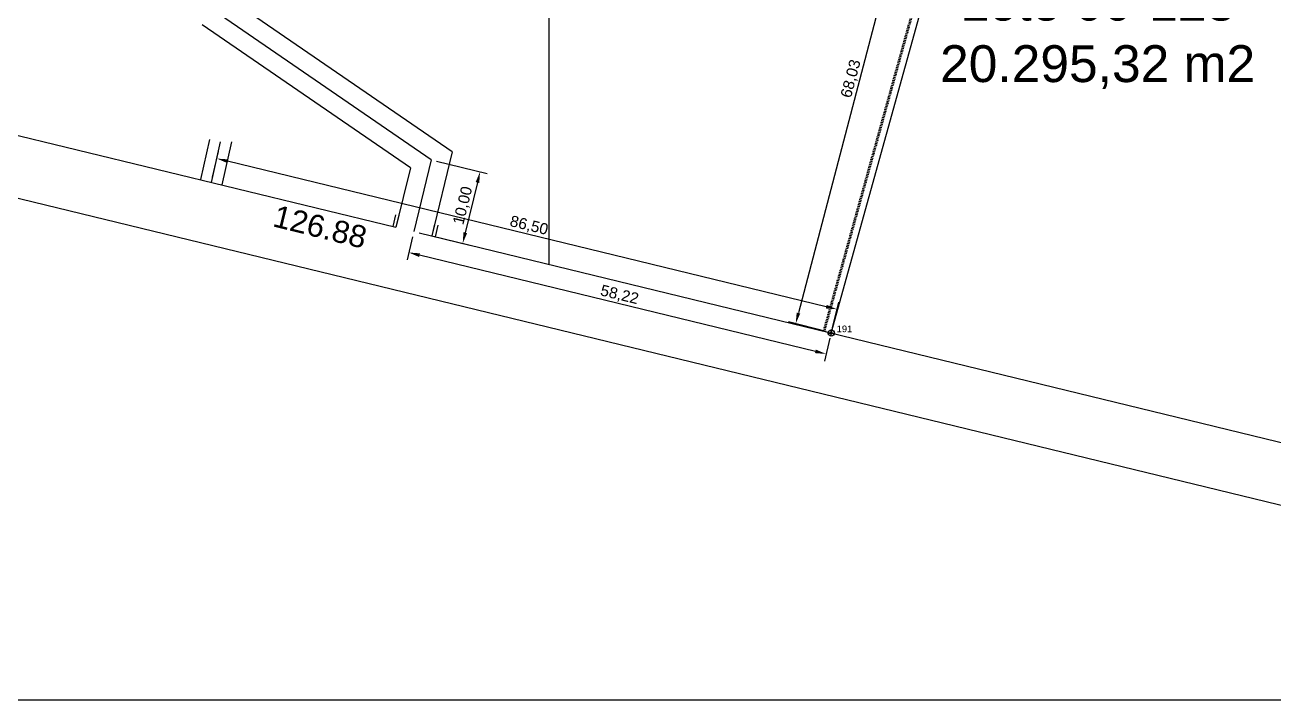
# Model space of a CAD drawing. Header units: millimetres. Extents: x 0 to 6982707, y 6395274 to 12792127.
# Drawn here: x 3491281.6 to 3491451, y 6395273.5 to 6395365 of the extents above; entities that cross this region are included whole.
import ezdxf

# ---------------------------------------------------------------- set-up
doc = ezdxf.new("R2010")
doc.units = ezdxf.units.MM
doc.header["$LTSCALE"] = 0.01
doc.linetypes.add('CENTER', pattern=[50.8, 31.75, -6.35, 6.35, -6.35])
doc.linetypes.add('DASHED', pattern=[19.05, 12.7, -6.35])
for name, color, linetype in [('arboles', 8, 'Continuous'), ('auxiliar', 1, 'Continuous'), ('loteo', 4, 'Continuous'), ('mamposteria', 3, 'Continuous'), ('MEDIDALOTE', 2, 'Continuous')]:
    doc.layers.add(name, color=color, linetype=linetype)
doc.styles.add('ARIAL', font='arial.ttf')
doc.styles.add('FIJOS', font='times.ttf')
doc.styles.add('GENERAL', font='sanss___.ttf')
doc.dimstyles.new('implantacion', dxfattribs={"dimscale": 5, "dimtxt": 0.3, "dimasz": 0.3, "dimexe": 0.2, "dimexo": 0.145, "dimgap": 0.04, "dimtad": 1, "dimzin": 0, "dimdsep": 46, "dimlunit": 6, "dimtxsty": 'GENERAL', "dimcen": 0.2, "dimclrd": 251, "dimclre": 251, "dimclrt": 251, "dimaunit": 1, "dimadec": 3, "dimazin": 0, "dimtfac": 1, "dimtmove": 2, "dimatfit": 3, "dimldrblk": 'cotaangulo', "dimfxl": 1.25, "dimtolj": 1, "dimtzin": 0, "dimarcsym": 0})
doc.dimstyles.new('PERIMETRO', dxfattribs={"dimtxt": 10, "dimasz": 2, "dimexe": 1.25, "dimexo": 0.625, "dimgap": 0.01, "dimtad": 1, "dimjust": 2, "dimzin": 1, "dimdsep": 46, "dimtxsty": 'FIJOS', "dimblk1": 'NONE', "dimsah": 1, "dimcen": 0, "dimse1": 1, "dimse2": 1, "dimsd1": 1, "dimsd2": 1, "dimclrd": 256, "dimclre": 256, "dimclrt": 2, "dimaunit": 1, "dimadec": 0, "dimazin": 0, "dimtfac": 1, "dimtofl": 0, "dimtmove": 0, "dimatfit": 3, "dimldrblk": 'NONE', "dimfxl": 1, "dimtolj": 1, "dimtzin": 0, "dimarcsym": 0})

# ---------------------------------------------------------------- blocks, each defined once
blk = doc.blocks.new('*D29')
at = {"layer": 'Defpoints', "color": 0, "transparency": 16777216}
for p in [(3491251.05, 6395353.52), (3491247.56, 6395339.42), (3491386.09, 6395305.13)]:
    blk.add_point(p, dxfattribs=at)
at = {"layer": 'MEDIDALOTE', "color": 2, "transparency": 16777216, "insert": (3491321.66, 6395337.63), "char_height": 10, "attachment_point": 5, "rotation": 346.0941, "style": 'FIJOS'}
blk.add_mtext('\\A1;{\\fArial|b0|i0|c0|p34;\\H0.3x;\\C4;126.88}', dxfattribs=at)
blk = doc.blocks.new('_NONE')
at = {"color": 0, "linetype": 'ByBlock'}
blk.add_circle((0, 0), 0.25, dxfattribs=at)
blk = doc.blocks.new('*D32')
at = {"layer": 'Defpoints', "color": 0, "transparency": 16777216}
for p in [(3491435.05, 6395466.73), (3491438.08, 6395465.84), (3491395.15, 6395330.96)]:
    blk.add_point(p, dxfattribs=at)
at = {"layer": 'MEDIDALOTE', "color": 2, "transparency": 16777216, "insert": (3491416.51, 6395397.9), "char_height": 10, "attachment_point": 5, "rotation": 73.6233, "style": 'FIJOS'}
blk.add_mtext('\\A1;{\\fArial|b0|i0|c0|p34;\\H0.3x;\\C4;149.65}', dxfattribs=at)
blk = doc.blocks.new('*D35')
at = {"layer": 'Defpoints', "color": 0, "ltscale": 0.03, "transparency": 16777216}
for p in [(3491307.67, 6395346.88), (3491306.88, 6395343.66), (3491390.94, 6395323.24)]:
    blk.add_point(p, dxfattribs=at)
at = {"layer": 'mamposteria', "color": 251, "lineweight": -2, "ltscale": 0.03, "transparency": 16777216}
for p, q in [((3491307.06, 6395344.36), (3491307.9, 6395347.85)), ((3491390.27, 6395326.81), (3491309.12, 6395346.52)), ((3491391.11, 6395323.95), (3491391.96, 6395327.43))]:
    blk.add_line(p, q, dxfattribs=at)
at = {"layer": 'mamposteria', "color": 251, "ltscale": 0.03, "transparency": 16777216}
for points in [[(3491309.18, 6395346.77), (3491309.06, 6395346.28), (3491307.67, 6395346.88)], [(3491390.32, 6395327.06), (3491390.21, 6395326.57), (3491391.72, 6395326.46)]]:
    blk.add_solid(points, dxfattribs=at)
at = {"layer": 'mamposteria', "color": 251, "ltscale": 0.03, "transparency": 16777216, "insert": (3491349.96, 6395337.74), "char_height": 1.5, "attachment_point": 5, "rotation": 346.3468, "style": 'GENERAL'}
blk.add_mtext('\\A1;86,50', dxfattribs=at)
blk = doc.blocks.new('cotaangulo')
at = {"color": 3}
for points in [[(0, 0), (-1.27, 1.27)], [(0, 0), (-1.27, -1.27)]]:
    blk.add_lwpolyline(points, dxfattribs=at)
at = {"color": 1}
for points in [[(0, 0), (-2, 0)], [(0, -1.21), (0, 0), (0, 0.5)]]:
    blk.add_lwpolyline(points, dxfattribs=at)
blk = doc.blocks.new('*D36')
at = {"layer": 'Defpoints', "color": 0, "ltscale": 0.03, "transparency": 16777216}
for p in [(3491408.2, 6395389.05), (3491386.12, 6395324.51), (3491390.94, 6395323.24)]:
    blk.add_point(p, dxfattribs=at)
at = {"layer": 'mamposteria', "color": 251, "lineweight": -2, "ltscale": 0.03, "transparency": 16777216}
for p, q in [((3491407.5, 6395389.23), (3491402.41, 6395390.57)), ((3491403, 6395388.86), (3491386.5, 6395325.96)), ((3491390.24, 6395323.43), (3491385.15, 6395324.76))]:
    blk.add_line(p, q, dxfattribs=at)
at = {"layer": 'mamposteria', "color": 251, "ltscale": 0.03, "transparency": 16777216}
for points in [[(3491402.76, 6395388.93), (3491403.24, 6395388.8), (3491403.38, 6395390.31)], [(3491386.26, 6395326.02), (3491386.74, 6395325.89), (3491386.12, 6395324.51)]]:
    blk.add_solid(points, dxfattribs=at)
at = {"layer": 'mamposteria', "color": 251, "ltscale": 0.03, "transparency": 16777216, "insert": (3491393.68, 6395357.69), "char_height": 1.5, "attachment_point": 5, "rotation": 75.304, "style": 'GENERAL'}
blk.add_mtext('\\A1;68,03', dxfattribs=at)
blk = doc.blocks.new('*D38')
at = {"layer": 'Defpoints', "color": 0, "linetype": 'CENTER', "ltscale": 1.2, "transparency": 16777216}
for p in [(3491427.46, 6395454.59), (3491359.33, 6395403.68), (3491407.36, 6395397.77), (3491409.43, 6395389.75), (3491390.94, 6395323.24)]:
    blk.add_point(p, dxfattribs=at)
at = {"layer": 'loteo', "color": 251, "linetype": 'CENTER', "lineweight": -2, "ltscale": 1.2, "transparency": 16777216}
blk.add_arc((3491409.43, 6395389.75), 8.29, 84.8462, 154.0774, dxfattribs=at)
at = {"layer": 'loteo', "color": 251, "linetype": 'CENTER', "ltscale": 1.2, "transparency": 16777216}
for points in [[(3491410.22, 6395398.25), (3491410.13, 6395397.75), (3491411.65, 6395397.73)], [(3491402.21, 6395393.28), (3491401.75, 6395393.46), (3491401.45, 6395391.97)]]:
    blk.add_solid(points, dxfattribs=at)
at = {"layer": 'loteo', "color": 251, "linetype": 'CENTER', "ltscale": 1.2, "transparency": 16777216, "insert": (3491404.88, 6395397.81), "char_height": 1.5, "attachment_point": 5, "rotation": 29.4618, "style": 'GENERAL'}
blk.add_mtext('\\A1;90°0\'0"', dxfattribs=at)
blk = doc.blocks.new('*D50')
at = {"layer": 'Defpoints', "color": 0, "ltscale": 0.03, "transparency": 16777216}
for p in [(3491336.72, 6395346.7), (3491334.36, 6395336.99), (3491340.98, 6395335.38)]:
    blk.add_point(p, dxfattribs=at)
at = {"layer": 'mamposteria', "color": 251, "lineweight": -2, "ltscale": 0.03, "transparency": 16777216}
for p, q in [((3491337.43, 6395346.53), (3491344.31, 6395344.86)), ((3491342.98, 6395343.64), (3491341.33, 6395336.84)), ((3491335.07, 6395336.81), (3491341.95, 6395335.14))]:
    blk.add_line(p, q, dxfattribs=at)
at = {"layer": 'mamposteria', "color": 251, "ltscale": 0.03, "transparency": 16777216}
for points in [[(3491342.74, 6395343.7), (3491343.23, 6395343.58), (3491343.34, 6395345.1)], [(3491341.09, 6395336.9), (3491341.58, 6395336.78), (3491340.98, 6395335.38)]]:
    blk.add_solid(points, dxfattribs=at)
at = {"layer": 'mamposteria', "color": 251, "ltscale": 0.03, "transparency": 16777216, "insert": (3491341.08, 6395340.5), "char_height": 1.5, "attachment_point": 5, "rotation": 76.3468, "style": 'GENERAL'}
blk.add_mtext('\\A1;10,00', dxfattribs=at)
blk = doc.blocks.new('*D51')
at = {"layer": 'Defpoints', "color": 0, "ltscale": 0.03, "transparency": 16777216}
for p in [(3491334.36, 6395336.99), (3491333.68, 6395334.15), (3491390.94, 6395323.24)]:
    blk.add_point(p, dxfattribs=at)
at = {"layer": 'mamposteria', "color": 251, "lineweight": -2, "ltscale": 0.03, "transparency": 16777216}
for p, q in [((3491334.19, 6395336.28), (3491333.44, 6395333.18)), ((3491388.8, 6395320.76), (3491335.13, 6395333.8)), ((3491390.77, 6395322.54), (3491390.02, 6395319.44))]:
    blk.add_line(p, q, dxfattribs=at)
at = {"layer": 'mamposteria', "color": 251, "ltscale": 0.03, "transparency": 16777216}
for points in [[(3491335.19, 6395334.04), (3491335.07, 6395333.55), (3491333.68, 6395334.15)], [(3491388.85, 6395321), (3491388.74, 6395320.52), (3491390.25, 6395320.41)]]:
    blk.add_solid(points, dxfattribs=at)
at = {"layer": 'mamposteria', "color": 251, "ltscale": 0.03, "transparency": 16777216, "insert": (3491362.23, 6395328.35), "char_height": 1.5, "attachment_point": 5, "rotation": 346.3468, "style": 'GENERAL'}
blk.add_mtext('\\A1;58,22', dxfattribs=at)

msp = doc.modelspace()

# ---------------------------------------------------------------- linework, layer by layer
at = {"layer": 'arboles'}
msp.add_line((3491152.936, 6395372.565), (3491528.737, 6395281.28), dxfattribs=at)
at = {"layer": 'auxiliar', "linetype": 'DASHED'}
for p, q in [((3491389.88, 6395323.53), (3491408.132, 6395389.173)), ((3491389.88, 6395323.53), (3491408.132, 6395389.173)), ((3491389.977, 6395323.503), (3491408.228, 6395389.147)), ((3491390.073, 6395323.476), (3491408.325, 6395389.12))]:
    msp.add_line(p, q, dxfattribs=at)
at = {"layer": 'loteo', "color": 222, "linetype": 'Continuous', "ltscale": 0.01}
msp.add_line((3491352.669, 6395480.634), (3491352.669, 6395332.539), dxfattribs=at)
at = {"layer": 'loteo', "ltscale": 0.01}
for p, q in [((3491390.94, 6395323.235), (3491427.463, 6395454.593)), ((3491154.788, 6395380.606), (3491331.935, 6395337.575)), ((3491336.793, 6395336.395), (3491572.317, 6395279.184)), ((3491390.941, 6395322.808), (3491390.939, 6395323.662)), ((3491390.513, 6395323.235), (3491390.94, 6395323.235)), ((3491390.94, 6395323.235), (3491391.367, 6395323.235))]:
    msp.add_line(p, q, dxfattribs=at)
at = {"layer": 'loteo', "linetype": 'Continuous', "ltscale": 1.2}
for p, q in [((3491331.884, 6395339.273), (3491331.497, 6395337.681)), ((3491332.321, 6395339.167), (3491331.935, 6395337.575)), ((3491337.18, 6395337.986), (3491336.793, 6395336.395)), ((3491337.617, 6395337.88), (3491337.231, 6395336.289))]:
    msp.add_line(p, q, dxfattribs=at)
at = {"layer": 'loteo', "color": 2, "ltscale": 0.01}
msp.add_lwpolyline([(3491572.317, 6395273.515), (3491134.237, 6395273.515), (3491134.237, 6395584.315), (3491572.317, 6395584.315)], close=True, dxfattribs=at)
at = {"layer": 'loteo', "ltscale": 0.01}
for radius in [0.427, 0.127]:
    msp.add_circle((3491390.94, 6395323.235), radius, dxfattribs=at)
at = {"layer": 'mamposteria', "color": 251, "ltscale": 0.03}
for p, q in [((3491339.561, 6395347.789), (3491310.65, 6395367.617)), ((3491336.724, 6395346.703), (3491308.15, 6395366.3)), ((3491333.888, 6395345.616), (3491305.65, 6395364.983)), ((3491306.65, 6395349.48), (3491305.433, 6395344.042)), ((3491308.113, 6395349.153), (3491306.885, 6395343.66)), ((3491309.65, 6395349.149), (3491308.348, 6395343.333)), ((3491339.561, 6395347.789), (3491336.793, 6395336.395)), ((3491333.888, 6395345.616), (3491331.935, 6395337.575)), ((3491336.724, 6395346.703), (3491334.364, 6395336.985))]:
    msp.add_line(p, q, dxfattribs=at)

# ---------------------------------------------------------------- texts
at = {"layer": 'loteo', "ltscale": 0.01, "attachment_point": 1, "style": 'ARIAL'}
for s, width, insert, char_height in [('\\pxqc;Lote 00-123\\P20.295,32 m2', 65.03803, (3491394.531, 6395370.58), 5), ('\\pxqc;191', 10.11083, (3491387.681, 6395324.258), 0.9)]:
    msp.add_mtext_dynamic_manual_height_columns(s, width=width, gutter_width=1, heights=[0], dxfattribs=dict(at, insert=insert, char_height=char_height))

# ---------------------------------------------------------------- dimensions: what is measured, and where the dimension line sits
at = {"layer": 'loteo', "linetype": 'CENTER', "ltscale": 1.2}
dim = msp.add_angular_dim_2l(base=(3491407.3631, 6395397.7707), line1=((3491390.94, 6395323.235), (3491427.463, 6395454.5927)), line2=((3491359.3339, 6395403.6754), (3491409.4328, 6395389.7458)), dimstyle='implantacion', dxfattribs=at)
dim.commit()
dim.dimension.update_dxf_attribs({"geometry": '*D38', "text_midpoint": (3491404.8782, 6395397.8085)})
at = {"layer": 'mamposteria', "color": 251, "ltscale": 0.03}
for p1, p2, distance, picture, middle in [((3491408.201, 6395389.05), (3491390.942, 6395323.242), -4.985, '*D36', (3491393.68, 6395357.691)), ((3491390.942, 6395323.242), (3491306.885, 6395343.66), -3.311, '*D35', (3491349.956, 6395337.743)), ((3491336.724, 6395346.703), (3491334.364, 6395336.985), 6.807, '*D50', (3491341.084, 6395340.498)), ((3491390.942, 6395323.242), (3491334.364, 6395336.985), 2.916, '*D51', (3491362.226, 6395328.355))]:
    dim = msp.add_aligned_dim(p1=p1, p2=p2, distance=distance, dimstyle='implantacion', dxfattribs=at)
    dim.commit()
    dim.dimension.update_dxf_attribs({"geometry": picture, "text_midpoint": middle})
at = {"layer": 'MEDIDALOTE'}
for base, p1, p2, angle, text, picture, middle in [((3491438.078, 6395465.836), (3491395.151, 6395330.957), (3491435.05, 6395466.726), 73.62332, '{\\fArial|b0|i0|c0|p34;\\H0.3x;\\C4;149.65}', '*D32', (3491417.984, 6395397.461)), ((3491251.053, 6395353.519), (3491386.091, 6395305.128), (3491247.564, 6395339.425), 166.09407, '{\\fArial|b0|i0|c0|p34;\\H0.3x;\\C4;126.88}', '*D29', (3491321.288, 6395336.13))]:
    dim = msp.add_linear_dim(base=base, p1=p1, p2=p2, angle=angle, text=text, dimstyle='PERIMETRO', dxfattribs=at)
    dim.commit()
    dim.dimension.update_dxf_attribs({"geometry": picture, "text_midpoint": middle, "dimtype": 161})

doc.saveas('drawing.dxf')
